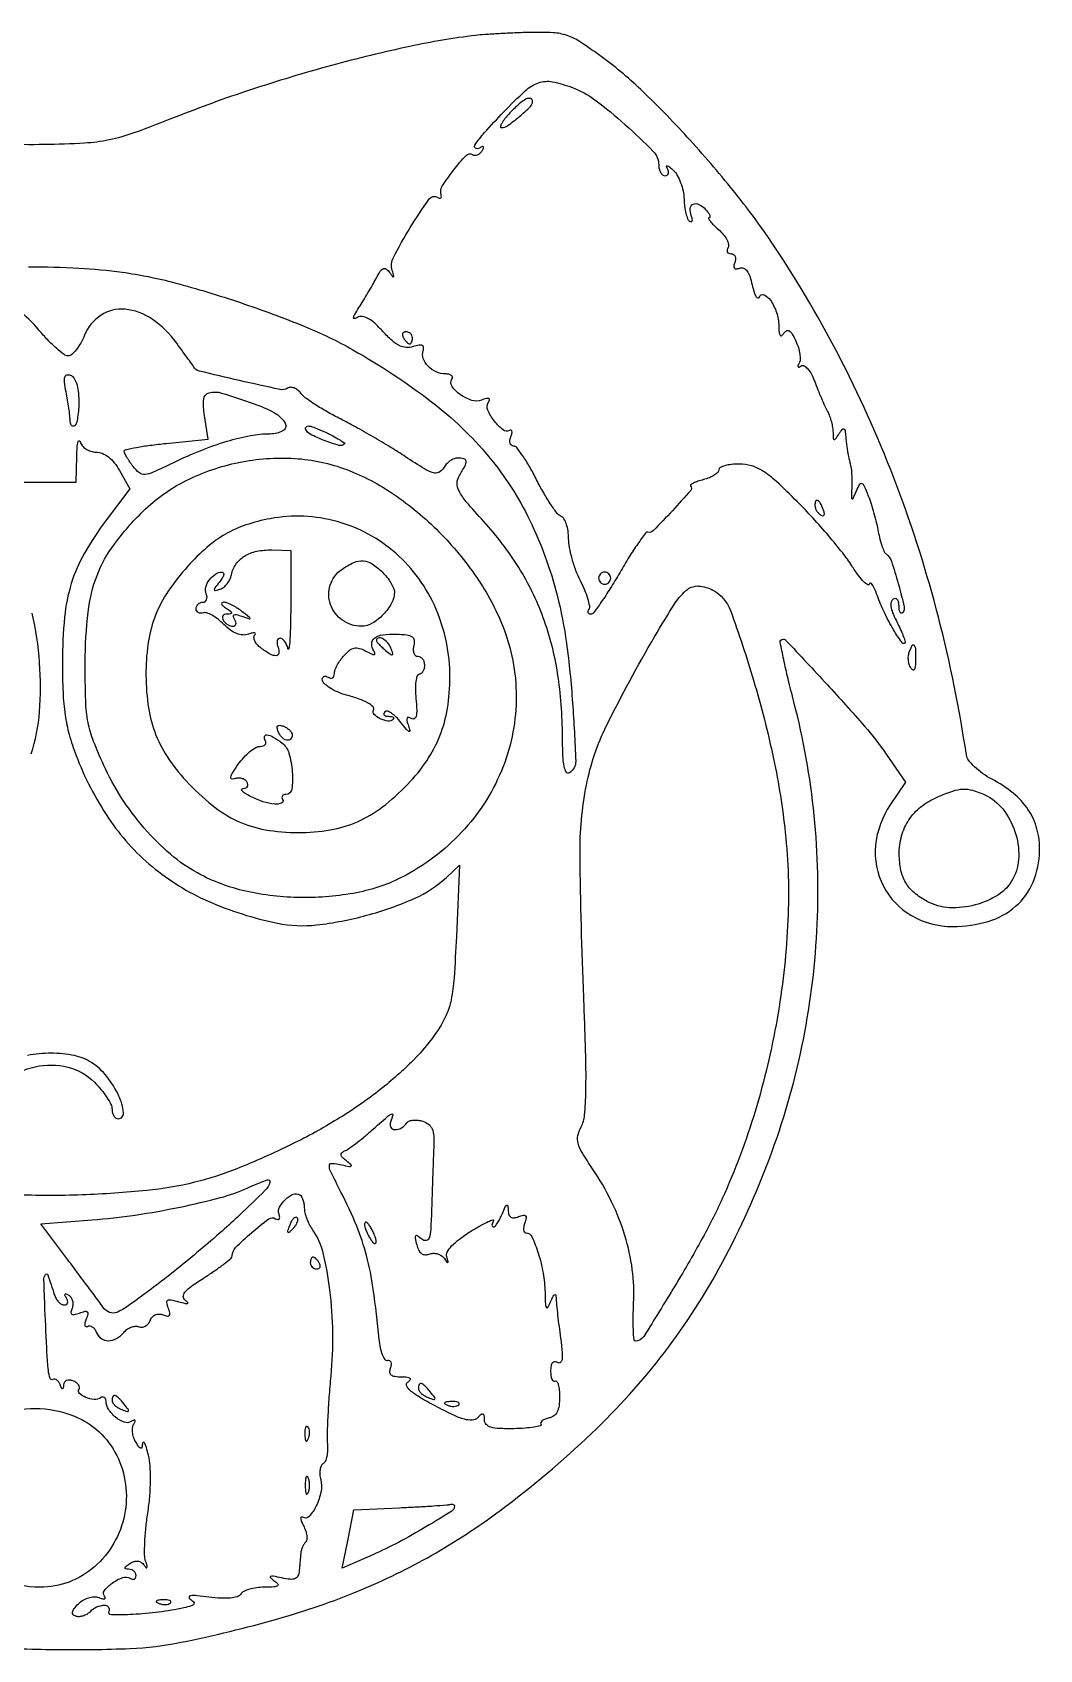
# Model space of a CAD drawing. Extents: x 22 to 640, y 38 to 1156.
# Drawn here: x 195.7 to 363.4, y 42.6 to 311.9 of the extents above; entities that cross this region are included whole.
import ezdxf

# ---------------------------------------------------------------- set-up
doc = ezdxf.new("R2010")
doc.units = 0

msp = doc.modelspace()

# ---------------------------------------------------------------- linework, layer by layer
for points in [[(186.93423, 43.159017, 0.01387), (199.566898, 42.642439, 0.01361), (211.991881, 42.817493, 0.039708), (220.5, 43.849272, 0.018999), (236.599938, 47.755908, 0.028868), (250.199792, 52.471436, 0.031565), (262.22034, 58.346232, 0.030665), (273.527742, 65.738499, 0.029813), (288.805653, 78.605044, 0.039583), (300.945727, 92.112447, 0.040432), (310.613414, 107.122858, 0.033263), (318.470824, 124.490063, 0.038264), (323.839936, 143.030445, 0.038111), (326.330255, 162.1975, 0.038173), (325.880845, 181.490283, 0.03867), (322.499495, 200.404967, -0.004315), (321.544735, 204.214399, -0.006901), (320.802529, 207.485178, -0.002195), (320.216386, 210.304943, -0.251606), (320.321815, 210.655148, -0.423378), (321.183914, 210.641704, -0.00192), (328.024055, 203.304784, -0.007765), (334.248448, 196.363519, -0.028216), (337.875279, 191.681276), (341.084017, 187.017535), (338.542009, 183.276633, 0.126038), (336.100038, 176.504811, 0.143228), (337.393754, 169.748043, 0.145269), (342.099471, 164.818975, 0.130751), (348.936411, 163, 0.072279), (354.852605, 163.859719, 0.107675), (359.418432, 166.372658, 0.115709), (362.31008, 170.399669, 0.092964), (363.40902, 175.633598, 0.071532), (362.966955, 179.261351, 0.081713), (361.519959, 182.440383, 0.07486), (359.00738, 185.194055, 0.049012), (355.415611, 187.566616, -0.032589), (353.896469, 188.500035, -0.036152), (352.566535, 189.594095, -0.03893), (351.588046, 190.682419, -0.127203), (351.212715, 191.566616, 0.025854), (346.563404, 214.492388, 0.027356), (339.637733, 236.377964, 0.027824), (330.495763, 257.026059, 0.028932), (319.222538, 276.253578, 0.021381), (312.887815, 284.925557, 0.016102), (305.227892, 293.912561, 0.016387), (297.404068, 301.967929, 0.032991), (290.639991, 307.679703, 0.012856), (286.994845, 310.225088, 0.062428), (284.738681, 311.340585, 0.070638), (282.406465, 311.797437, 0.019201), (278.639991, 311.850168, 0.004036), (276.069236, 311.766664, 0.003691), (273.422372, 311.639712, 0.003691), (271.060451, 311.491444, 0.012028), (269.5, 311.344125, 0.023517), (258.563972, 309.520765, 0.013403), (245.541181, 306.34712, 0.013021), (232.017095, 302.283606, 0.015441), (219.480392, 297.724365, -0.007963), (212.649779, 295.123978, -0.035526), (208.527512, 293.952834, -0.037844), (204.401087, 293.412787, -0.00985), (197.709849, 293.17994, -0.011252), (190.817208, 293.231077, -0.039059)], [(195.088285, 272.849012, -0.012947), (203.492961, 272.616319, -0.020396), (210.677641, 271.936363, -0.031842), (219.445478, 270.169911, -0.015483), (230.386389, 266.864032, -0.015478), (241.086169, 262.893275, -0.032321), (249.081326, 259.022031, -0.034265), (262.16374, 250.374902, -0.056086), (271.742088, 241.186748, -0.060923), (278.504318, 230.6931, -0.049897), (283.096029, 218.154114, -0.029597), (284.644378, 210.195069, -0.015949), (285.652873, 200.250511, -0.007719), (286.175907, 190.525732, -0.270179), (285.144309, 188.589188, -0.410932), (284.626958, 188.708259, -0.094444), (284.262226, 189.630898, -0.037489), (284.047289, 191.521725, -0.008924), (283.982636, 194.690983, 0.037694), (283.165816, 205.154929, 0.049589), (280.776157, 214.422603, 0.05151), (276.703107, 222.761061, 0.045822), (270.870213, 230.45163, -0.008071), (267.970052, 233.729578, -0.054952), (266.754804, 235.512052, -0.127576), (266.442394, 236.817955, -0.135643), (266.816367, 238.077564, 0.015084), (267.760349, 239.695795, 0.148302), (267.918069, 240.460267, 0.317387), (267.567373, 240.871877, 0.062701), (266.54969, 241, 0.09734), (265.925796, 240.877378, 0.055859), (265.250439, 240.508657, 0.052819), (264.629064, 239.967086, 0.059612), (264.163314, 239.327343, -0.147082), (263.420565, 238.609252, -0.193653), (262.49128, 238.521754, -0.066532), (261.006667, 239.187521, -0.007353), (257.863624, 241.198277, 0.008887), (255.411986, 242.756133, 0.005404), (252.462409, 244.514137, 0.005414), (249.498567, 246.194831, 0.009525), (247.008405, 247.510205, -0.012637), (244.824807, 248.681081, -0.01454), (242.804872, 249.909935, -0.013699), (241.160996, 251.041876, -0.077406), (240.410109, 251.792047, 0.06566), (239.90556, 252.320244, 0.078125), (239.308404, 252.663128, 0.091007), (238.714054, 252.773606, 0.139862), (238.213715, 252.632083, -0.1934), (236.920429, 252.408096, -0.003792), (230.22859, 253.891722, -0.003572), (223.531731, 255.480287, -0.212045), (222.567124, 256.22576, 0.03196), (222.444142, 256.422424, 0.000521), (221.684535, 257.477959, 0.001356), (220.796185, 258.702666, 0.0009), (219.770428, 260.103463, 0.08096), (215.684684, 264.108113, 0.132105), (211.156357, 265.766829, 0.168588), (207.165244, 264.7664, 0.149954), (204.420682, 261.464409, -0.029241), (203.773011, 260.138032, -0.038347), (203.023892, 259.01767, -0.042446), (202.284982, 258.22588, -0.185869), (201.698342, 258, -0.162864), (201.006717, 258.23142, -0.019473), (199.74002, 259.265686, -0.021571), (198.294328, 260.658583, -0.016154), (196.821881, 262.30872, 0.055536), (193.271059, 265.707946, 0.07855)], [(193, 237), (203, 237), (203.116001, 241.25, -0.010557), (203.190155, 242.780863, -0.038999), (203.332266, 243.7375, -0.33877), (203.508849, 243.883863, -0.352052), (203.689326, 243.75, 0.103604), (204.028276, 243.069438, 0.078701), (204.64244, 242.502806, 0.073798), (205.443308, 242.12503, 0.072759), (206.323324, 241.993677, -0.09767), (207.354985, 241.787097, -0.067872), (208.384612, 241.186742, -0.057746), (209.362234, 240.221967, -0.039831), (210.237566, 238.934302), (211.975133, 235.88125), (208.009691, 230.629061, 0.031809), (204.387767, 225.138059, 0.055262), (202.218062, 220.133612, 0.051052), (201.0967, 214.505513, 0.023215), (200.734427, 207, 0.010889), (200.835319, 201.94843, 0.025947), (201.186207, 198.211815, 0.031035), (201.871447, 194.958008, 0.023704), (203.005941, 191.5, 0.056539), (208.40285, 181.066623, 0.071513), (215.662394, 173.005277, 0.070443), (224.99281, 167.230068, 0.052818), (236.520195, 163.562193, 0.079465), (243.055894, 163.274933, 0.037534), (251.369243, 164.871213, 0.037529), (259.314208, 167.679487, 0.083069), (264.672782, 171.194375), (266.845564, 173.203543), (266.311798, 161.351771, -0.005638), (265.923005, 154.45108, -0.03223), (265.44034, 150.815629, -0.055923), (264.619516, 148.236867, -0.043288), (263.188588, 145.657032, -0.047906), (259.168875, 140.77344, -0.030095), (253.635933, 135.859502, -0.027701), (246.965559, 131.190933, -0.024005), (239.5, 127.041736, -0.017618), (230.246193, 122.86437, -0.036991), (222.747567, 120.422157, -0.035591), (214.790024, 119.058204, -0.015157), (204, 118.320192, -0.021094), (192.737448, 118.367517, -0.029392)], [(195.557923, 191.761259, 0.058028), (196.919731, 198.725882, 0.037551), (196.937028, 206.947499, 0.037338), (195.716595, 215.155612, 0.053971)], [(191.227552, 137.321655, -0.113594), (196.194565, 139.674443, -0.115591), (201.619179, 139.598462, -0.13614), (206.076923, 137.076923, -0.024625), (207.195777, 135.842082, -0.027718), (208.141346, 134.549279, -0.028583), (208.812648, 133.373898, -0.115959), (209, 132.576923, 0.061543), (209.074501, 131.973935, 0.079992), (209.29375, 131.463221, 0.097686), (209.618611, 131.121358, 0.155265), (210, 131, 0.445917), (210.918787, 132.022775, 0.083686), (210.148622, 134.76292, 0.057186), (208.11766, 138.036975, 0.080494), (205.586295, 140.3515, 0.095838), (202.721495, 141.525567, 0.048964), (198.839418, 141.915099, 0.048868), (194.936026, 141.541185, 0.091867)]]:
    msp.add_lwpolyline(points, format="xyb")
for points in [[(285.632672, 302.673922, -0.071316), (289.389255, 300.617161, -0.021553), (294.432538, 296.485035, -0.015869), (299.091561, 292.045731, -0.19694), (300, 289.828806, 0.055965), (300.078547, 289.129257, 0.075459), (300.311086, 288.537212, 0.094757), (300.654992, 288.140198, 0.168571), (301.059017, 288, 0.144209), (301.404132, 288.101651, 0.181489), (301.601357, 288.367188, 0.13216), (301.608221, 288.771515, 0.066245), (301.41815, 289.25, -0.096422), (301.311998, 289.572301, -0.55633), (301.424242, 289.663317, -0.090125), (301.798996, 289.451816, -0.014998), (302.421703, 288.901716, -0.076226), (303.081534, 288.060387, -0.038582), (303.651375, 286.836636, -0.037185), (304.055546, 285.453676, -0.045424), (304.215763, 284.116054, 0.02384), (304.311692, 282.857866, 0.030316), (304.525151, 281.713312, 0.031216), (304.812359, 280.808637, 0.163279), (305.14174, 280.4124, 0.155469), (305.407349, 280.345962, 0.314182), (305.56817, 280.473949, 0.12885), (305.579809, 280.821475, 0.035915), (305.420372, 281.346912, -0.109321), (305.238614, 282.560773, -0.278135), (305.730243, 283.26164, -0.227712), (306.693358, 283.231532, -0.086636), (307.789427, 282.39504, -0.025345), (308.236872, 281.858823, -0.060162), (308.496681, 281.409793, -0.141359), (308.532107, 281.124396, -0.36884), (308.386417, 281, 0.550222), (308.292665, 280.852036, 0.058032), (308.556802, 280.42809, 0.031462), (309.124725, 279.801128, 0.014354), (309.938808, 279.053072, -0.038904), (310.750312, 278.23042, -0.053153), (311.333034, 277.368714, -0.065278), (311.622091, 276.596147, -0.197829), (311.5328, 276.053072, 0.087504), (311.372647, 275.650945, 0.166366), (311.415663, 275.30934, 0.178583), (311.654044, 275.081688, 0.102592), (312.047972, 275, -0.142602), (312.446655, 274.883934, -0.152618), (312.70812, 274.574335, -0.120082), (312.783571, 274.104983, -0.071818), (312.657916, 273.550928, 0.051705), (312.497497, 272.95531, 0.220802), (312.594878, 272.609981, 0.24879), (312.907959, 272.487239, 0.063174), (313.455976, 272.62148, -0.190336), (314.089881, 272.61529, -0.136264), (314.657302, 272.177818, -0.077688), (315.147768, 271.254013, -0.028084), (315.555094, 269.820553, 0.019691), (315.872438, 268.628016, 0.058976), (316.213716, 267.858169, 0.222157), (316.507664, 267.657719, 0.364713), (316.751046, 267.803003, -0.429535), (317.529545, 268.156462, -0.149397), (318.600751, 267.287, -0.06942), (319.609544, 265.218543, -0.074211), (319.983509, 263, 0.018251), (320.043081, 261.924674, 0.130904), (320.220893, 261.440814, 0.421841), (320.488037, 261.397725, 0.091975), (320.841868, 261.778378, -0.129926), (321.286609, 262.190152, -0.275202), (321.738934, 262.168159, -0.117537), (322.234288, 261.637611, -0.022399), (322.839259, 260.453442, -0.033869), (323.243992, 259.377572, -0.038048), (323.480983, 258.297727, -0.041357), (323.534621, 257.362931, -0.132829), (323.358196, 256.770556, 0.037815), (323.159526, 256.387058, 0.283696), (323.188879, 256.193464, 0.32255), (323.365971, 256.149483, 0.043269), (323.729436, 256.332782, -0.277903), (324.217301, 256.338367, -0.082326), (324.814981, 255.840076, -0.056473), (325.430974, 254.937219, -0.032779), (325.967359, 253.737291, 0.00641), (326.493777, 252.370561, 0.005444), (327.083732, 250.940877, 0.005493), (327.649487, 249.650623, 0.015366), (328.083415, 248.763569, -0.033917), (328.435702, 247.970174, -0.022465), (328.735251, 247.019166, -0.022635), (328.943693, 246.064458, -0.040275), (329.015313, 245.263569, 0.011904), (329.047326, 244.278605, 0.323904), (329.202472, 244.087836, 0.312845), (329.437889, 244.172402, 0.011451), (330, 245, -0.019285), (330.54423, 245.774873, -0.346505), (330.819563, 245.846003, -0.260403), (331.016511, 245.585315, -0.013475), (331.137002, 244.5, 0.006442), (331.218224, 243.660949, 0.005789), (331.323637, 242.79375, 0.005811), (331.436254, 242.017977, 0.018128), (331.536965, 241.5, -0.000471), (331.64228, 241.044766, -0.000276), (331.767451, 240.5, -0.000276), (331.89199, 239.955226, -0.000472), (331.995341, 239.5, -0.036903), (332.076853, 238.955258, -0.0093), (332.127218, 238.059375, -0.00944), (332.146441, 237.030468, -0.009397), (332.126866, 236, 0.003198), (332.077522, 234.428702, 0.262083), (332.187536, 234.221268, 0.455591), (332.354423, 234.270066, 0.00487), (332.906042, 235.5, -0.019905), (333.467877, 236.658156, -0.383315), (333.81424, 236.783507, -0.197514), (334.168624, 236.436523, -0.007564), (334.884661, 234.698593, -0.016667), (335.34847, 233.397174, -0.009348), (335.829213, 231.788088, -0.00932), (336.254596, 230.14269, -0.014992), (336.548557, 228.724382, 0.018369), (336.81716, 227.471062, 0.022774), (337.162149, 226.32914, 0.021928), (337.530142, 225.415194, 0.133163), (337.852448, 225.02579, -0.160058), (338.722307, 223.854408, -0.012654), (339.867269, 220.100109, -0.010098), (340.855177, 216.239392, -0.259531), (340.56931, 215.235977, -0.27509), (340.355727, 215.181781, -0.209201), (340.167235, 215.340821, -0.083234), (340.03919, 215.767719, -0.03134), (340, 216.39235, 0.058322), (339.92782, 217.009046, 0.125274), (339.707327, 217.430233, 0.191009), (339.381253, 217.592518, 0.160842), (339.003667, 217.502266, 0.206781), (338.686977, 217.048579, 0.08599), (338.664077, 216.28636, 0.057326), (338.934042, 215.255164, 0.026674), (339.503667, 213.992909, -0.010002), (340.076633, 212.828402, -0.012425), (340.560452, 211.722488, -0.010768), (340.920829, 210.782257, -0.086334), (341, 210.327154, -0.713079), (340.58235, 210.183212, -0.030078), (339.277077, 212.076234, -0.022032), (337.726963, 214.917332, -0.025882), (336.522372, 217.737702, 0.012901), (335.985021, 219.092092, 0.039112), (335.526026, 219.970127, 0.185747), (335.245928, 220.180254, 0.482566), (335.070462, 220.054219, -0.539702), (334.796997, 219.893148, -0.085424), (334.182738, 220.339085, -0.035602), (333.249191, 221.444642, -0.014898), (332.147369, 223.054219, 0.024325), (330.624777, 225.190932, 0.009186), (328.299985, 228.029989, 0.009074), (325.65352, 231.031285, 0.01093), (323.055714, 233.75, 0.009831), (319.588632, 237.089232, 0.043051), (317.34481, 238.833938, 0.071773), (315.458977, 239.70238, 0.07219), (313.408345, 240, 0.027227), (312.102366, 239.928831, 0.042864), (311.001201, 239.711847, 0.052794), (310.22664, 239.397324, 0.276646), (310, 239.019052, -0.199213), (309.825209, 238.59776, -0.054463), (309.251945, 238.138508, -0.04614), (308.428377, 237.715606, -0.034081), (307.45343, 237.398956, 0.017757), (306.504962, 237.124767, 0.034448), (305.774413, 236.828059, 0.04878), (305.32723, 236.552569, 0.454563), (305.313662, 236.353005, -0.396107), (305.336496, 235.619162, -0.006202), (302.26619, 232.226685, -0.006945), (299.123605, 228.932716, -0.260546), (298.168937, 228.652747, 0.299844), (297.781537, 228.507753, 0.006144), (296.5215, 226.734331, 0.012297), (295.081607, 224.540726, 0.007695), (293.5, 221.907474, -0.008176), (291.908456, 219.26344, -0.012576), (290.437351, 217.034359, -0.00699), (289.147092, 215.236468, -0.236386), (288.690983, 215.004727, -0.126336), (288.425663, 215.071203, -0.190318), (288.274311, 215.251692, -0.148339), (288.266849, 215.526402, -0.071672), (288.40859, 215.852095, 0.191119), (288.505524, 216.397501, 0.02376), (288.202533, 217.587571, 0.025275), (287.682784, 219.02322, 0.018399), (286.967607, 220.563537, -0.0283), (286.214155, 222.274127, -0.021455), (285.577985, 224.223787, -0.021868), (285.138591, 226.11081, -0.046294), (285, 227.604453, 0.03667), (284.907934, 228.858095, 0.045447), (284.632812, 229.994912, 0.052016), (284.230684, 230.866632, 0.167064), (283.75, 231.27445, -0.138391), (283.115046, 231.75468, -0.014925), (282.037051, 233.269855, -0.017428), (280.847584, 235.193999, -0.013201), (279.674004, 237.381439, 0.01368), (278.51637, 239.534205, 0.020214), (277.37529, 241.349548, 0.016092), (276.354272, 242.738868, 0.230151), (275.817015, 243, -0.178671), (275.474259, 243.12652, -0.148584), (275.263815, 243.455882, -0.102677), (275.22917, 243.957776, -0.057737), (275.381557, 244.551938, 0.032422), (275.557381, 245.11715, 0.109983), (275.564166, 245.50091, 0.302012), (275.416129, 245.648177, 0.189666), (275.166924, 245.603165, -0.316707), (274.090287, 245.66768, -0.061069), (272.644275, 247.142505, -0.058555), (271.550955, 248.980705, -0.248209), (271.633872, 250.216609, 0.077911), (271.821649, 250.66315, 0.378037), (271.704844, 250.887345, 0.161627), (271.305438, 250.906191, 0.023273), (270.519427, 250.645828, -0.16932), (268.893571, 250.595492, -0.077797), (266.969292, 251.548365, -0.08884), (265.611444, 252.92504, -0.297018), (265.582598, 254.133647, 0.179975), (265.648198, 254.461574, 0.187853), (265.481806, 254.745509, 0.114906), (265.074201, 254.937667, 0.052981), (264.487588, 255, -0.109434), (262.95998, 255.338399, -0.093044), (261.614658, 256.302, -0.102951), (260.808025, 257.592876, -0.17039), (260.787956, 258.863867, 0.09422), (260.865579, 259.44026, 0.290743), (260.647298, 259.746075, 0.147716), (260.109284, 259.795546, 0.026435), (259.122327, 259.538825, -0.09442), (257.953238, 259.398985, -0.098999), (256.835762, 259.704156, -0.068395), (255.618324, 260.537985, -0.023392), (254.099668, 262.052021, 0.023189), (252.725823, 263.422799, 0.058153), (251.576824, 264.246094, 0.090542), (250.622672, 264.567562, 0.175976), (249.845653, 264.40681, -0.08113), (249.356349, 264.205402, -0.530385), (249.194742, 264.354974, -0.095887), (249.388251, 264.897781, -0.010293), (250.094391, 266.038676, 0.006472), (250.796681, 267.154212, 0.004045), (251.591464, 268.477609, 0.004059), (252.353564, 269.794482, 0.00737), (252.951878, 270.8851, -0.020586), (253.65429, 272.088898, -0.146842), (254.160273, 272.523659, -0.275555), (254.64303, 272.465679, -0.073747), (255.201819, 271.8851, 0.006133), (255.734523, 271.156497, 0.411758), (255.873293, 271.136089, 0.316138), (255.925056, 271.290625, 0.005177), (255.641405, 272.209117, -0.200486), (255.830724, 274.409136, -0.017645), (258.65025, 279.369668, -0.015165), (261.781296, 284.123034, -0.396973), (263.154441, 284.40455, 0.067772), (263.478065, 284.260713, 0.217431), (263.705898, 284.294051, 0.243107), (263.81333, 284.481536, 0.081138), (263.774777, 284.805231, -0.212334), (263.974992, 286.246991, -0.025939), (265.841715, 288.927522, -0.024035), (267.937481, 291.374525, -0.35601), (268.981399, 291.511496, 0.132024), (269.372901, 291.394221, 0.100584), (269.815744, 291.47114, 0.08797), (270.242724, 291.731726, 0.073576), (270.58541, 292.138197, 0.02762), (270.841292, 292.608429, 0.309012), (270.80982, 292.808164, 0.323892), (270.616187, 292.845132, 0.028948), (270.154508, 292.595492, -0.271744), (269.49468, 292.580379, -0.438674), (269.37583, 293.074095, -0.035429), (271.009473, 295.172996, -0.007464), (274.169023, 298.584018, -0.016521), (277.781249, 302.126755, -0.100323), (280.013173, 303.472754, -0.136091), (282.267982, 303.635778, -0.04007)], [(275.214724, 298.438837, 0.018164), (274.398637, 297.501919, 0.039574), (273.859914, 296.716408, 0.076115), (273.656831, 296.192981, 0.479657), (273.811714, 296, 0.157036), (274.865037, 296.339185, 0.019161), (276.804129, 297.848398, 0.017431), (278.63245, 299.499637, 0.203071), (279, 300.367295, 0.327676), (278.66049, 300.829728, 0.196311), (277.948684, 300.770155, 0.065684), (276.75421, 299.948811, 0.021089)], [(257.5, 261, 0.029505), (257.768994, 260.617226, 0.035638), (258.066025, 260.29375, 0.038439), (258.34829, 260.065539, 0.151918), (258.559017, 260, 0.210953), (258.727648, 260.07446, 0.081139), (258.870461, 260.29375, 0.061769), (258.967655, 260.617151, 0.042167), (259, 261, 0.105053), (258.918938, 261.381556, 0.099167), (258.688914, 261.70625, 0.09642), (258.345238, 261.923877, 0.093332), (257.940983, 262, 0.108972), (257.586039, 261.921712, 0.182303), (257.3746, 261.70625, 0.161196), (257.343488, 261.3821, 0.082592)], [(203.46626, 250.5824, -0.018602), (203.424452, 249.103354, -0.025508), (203.269776, 247.781264, -0.024092), (203.040696, 246.735472, -0.190615), (202.75, 246.34547, -0.183828), (202.466173, 246.290897, -0.186941), (202.220313, 246.439363, -0.112974), (202.053901, 246.799424, -0.052032), (202, 247.315983, 0.027246), (201.958421, 248.078428, 0.007261), (201.808538, 249.286068, 0.00734), (201.597723, 250.656058, 0.007508), (201.348214, 252.008929, -0.015607), (201.074833, 253.638809, -0.096589), (201.123483, 254.482403, -0.268147), (201.4601, 254.826675, -0.14971), (202.064474, 254.811842, -0.171644), (202.626628, 254.373996, -0.062345), (203.067549, 253.448419, -0.048684), (203.360378, 252.155633, -0.029138)], [(232.5, 250.086759, -0.039428), (236.06173, 248.509173, -0.143164), (237.803588, 246.785445, -0.415674), (237.443026, 245.539318, -0.125472), (235.323324, 244.994423, 0.046212), (232.030054, 244.682833, 0.025374), (228.090247, 243.729432, 0.022904), (223.75263, 242.224455, 0.018393), (219.234457, 240.225452, -0.0064), (215.825956, 238.618591, -0.083183), (214.476237, 238.257012, -0.193714), (213.540657, 238.533071, -0.063446), (212.516261, 239.580126, -0.013325), (211.95772, 240.360698, -0.016416), (211.480982, 241.118394, -0.014898), (211.124548, 241.772417, -0.104883), (211.031803, 242.12079, -0.367048), (211.237916, 242.390585, -0.007245), (213.06621, 242.761901, -0.013641), (215.31973, 243.122334, -0.008275), (218.002102, 243.431549), (225.004204, 244.121518), (224.374294, 248.060759, -0.057604), (224.254569, 250.812351, -0.324426), (225.146754, 251.873695, -0.135823), (227.212617, 251.820707, -0.010626)], [(247.687176, 243.353842, -0.271284), (246.762052, 243.112111, -0.022979), (244.331784, 243.91797, -0.024823), (241.981771, 244.955517, -0.198456), (241.222489, 245.832533, -0.320698), (241.338851, 246.210141, -0.203368), (241.804079, 246.328903, -0.059345), (242.807581, 246.051309, -0.014137), (244.394772, 245.348789, -0.009084), (245.747321, 244.673374, -0.015866), (246.838712, 244.058538, -0.010405), (247.669466, 243.531224, -0.47378)], [(248.053458, 239.071686, -0.059968), (255.943649, 234.934707, -0.046137), (263.419471, 228.702627, -0.045709), (269.699617, 221.129267, -0.055553), (274.035375, 213, -0.094653), (276.278159, 201.35303, -0.093211), (274.091956, 189.631505, -0.090957), (267.720079, 179.278062, -0.085018), (257.953431, 171.571171, -0.073568), (250.265194, 168.751147, -0.051479), (241.069565, 167.811595, -0.051043), (231.776752, 168.772568, -0.068157), (223.793215, 171.606933, -0.053233), (219.295733, 174.576839, -0.036878), (214.890012, 178.79544, -0.03552), (210.96445, 183.828922, -0.038283), (207.89936, 189.247133, -0.014927), (205.927706, 193.802975, -0.047791), (205.004271, 196.977495, -0.039658), (204.614062, 200.56663, -0.007966), (204.529859, 207, -0.027496), (205.01406, 215.364796, -0.063499), (206.505584, 221.469581, -0.069275), (209.383571, 226.678342, -0.038261), (214.184878, 232.157089, -0.078093), (221.313526, 237.233889, -0.065489), (230.096224, 240.263628, -0.065227), (239.399738, 240.926428, -0.07614)], [(326, 233.059017, 0.088797), (326.072509, 232.65395, 0.053277), (326.290385, 232.21498, 0.051183), (326.610411, 231.810572, 0.061454), (326.988546, 231.507079, 0.1144), (327.325929, 231.393111, 0.32948), (327.525685, 231.512472, 0.155351), (327.556862, 231.868281, 0.036408), (327.381557, 232.448062, 0.029964), (326.894727, 233.51997, 0.168622), (326.441482, 233.942608, 0.444011), (326.117673, 233.798253, 0.079093)], [(235.3264, 230.902387, 0.034971), (231.26732, 229.853727, 0.050398), (227.888073, 228.330656, 0.048516), (224.790343, 226.113942, 0.029512), (221.577679, 222.954302, 0.035131), (218.361573, 218.848502, 0.054003), (216.25339, 214.861043, 0.054781), (215.067025, 210.557509, 0.037443), (214.637688, 205.5, 0.035228), (214.970703, 200.010559, 0.055259), (216.099949, 195.424327, 0.0572), (218.169964, 191.309594, 0.041106), (221.337344, 187.249852, 0.036758), (225.670139, 183.192335, 0.061792), (229.89834, 180.566779, 0.064395), (234.512101, 179.121098, 0.043787), (240, 178.639573, 0.042602), (245.320937, 179.093763, 0.061325), (249.841715, 180.456625, 0.059552), (253.99175, 182.912014, 0.037491), (258.201173, 186.665266, 0.043708), (261.376424, 190.589283, 0.05435), (263.560667, 194.740517, 0.053482), (264.822744, 199.320192, 0.040397), (265.246724, 204.524048, 0.102232), (262.891613, 215.953494, 0.110765), (256.226885, 225.1406, 0.113981), (246.450649, 230.425458, 0.113359)], [(238.741122, 216.555092, -0.004491), (238.700764, 213.194872, -0.010392), (238.595393, 210.673996, -0.019885), (238.450019, 209.258244, -0.824692), (238.283527, 209.25, 0.045464), (238.052756, 209.919582, 0.056425), (237.716724, 210.485938, 0.067034), (237.332326, 210.872884, 0.165187), (236.958061, 211, 0.201422), (236.665524, 210.87717, 0.142392), (236.494845, 210.559375, 0.093137), (236.483089, 210.074587, 0.051274), (236.638374, 209.5, -0.114016), (236.777362, 208.509099, -0.376857), (236.338412, 208.089968, -0.143627), (235.315752, 208.344345, -0.030101), (233.765544, 209.38068, -0.048344), (233.155636, 209.944415, -0.072306), (232.75633, 210.548934, -0.097445), (232.61907, 211.097671, -0.199349), (232.765544, 211.508206, 0.169658), (232.867423, 211.749086, 0.389426), (232.753879, 211.88987, 0.100145), (232.346676, 211.869393, 0.023836), (231.69447, 211.669405, -0.103817), (230.768833, 211.540566, -0.078305), (229.765089, 211.770175, -0.063533), (228.70104, 212.362665, -0.037626), (227.597879, 213.311212, 0.031189), (226.636113, 214.159934, 0.038804), (225.641003, 214.816336, 0.042826), (224.750286, 215.214045, 0.16551), (224.153409, 215.217803, -0.088608), (223.713124, 215.153512, -0.128957), (223.338814, 215.2645, -0.141591), (223.090255, 215.534146, -0.116376), (223, 215.916667, -0.101268), (223.084597, 216.330074, -0.098442), (223.325178, 216.681771, -0.097404), (223.684483, 216.917383, -0.096853), (224.106989, 217, 0.142903), (224.485403, 217.110408, 0.152623), (224.733452, 217.40483, 0.119925), (224.8048, 217.851201, 0.071672), (224.685134, 218.378145, -0.156176), (224.621266, 219.506197, -0.0943), (225.198291, 220.727638, -0.092701), (226.195374, 221.668775, -0.143898), (227.322445, 222, -0.300495), (227.54713, 221.851563, -0.168435), (227.570766, 221.511605, -0.075078), (227.335417, 220.976274, -0.031512), (226.872445, 220.337379, 0.007507), (226.101491, 219.374328, 0.194631), (226.012558, 219.05985, 0.453283), (226.188023, 218.937011, 0.019667), (227, 219.170245, 0.091107), (227.601099, 219.499215, 0.056257), (228.167084, 220.076017, 0.054), (228.614998, 220.797417, 0.064173), (228.866668, 221.557934, -0.105892), (229.623061, 223.33505, -0.101839), (231.049524, 224.675755, -0.08759), (233.085125, 225.481031, -0.057641), (235.600762, 225.699978), (238.768543, 225.610184)], [(254, 222, -0.028938), (254.765428, 221.140445, -0.030453), (255.4125, 220.212236, -0.031975), (255.86657, 219.348449, -0.105399), (256, 218.722506, -0.123491), (255.531432, 216.854268, -0.068295), (254.141313, 214.939072, -0.068866), (252.305448, 213.487445, -0.133671), (250.514725, 213, -0.153844), (247.345784, 213.998684, -0.157471), (245.357593, 216.625834, -0.162614), (245.315488, 219.85273, -0.164055), (247.222506, 222.443296, -0.044201), (249.232645, 223.601355, -0.125563), (250.810148, 223.895759, -0.130881), (252.295595, 223.394254, -0.049921)], [(290, 221, 0.099038), (290.076342, 220.618362, 0.097945), (290.29375, 220.29375, 0.097945), (290.618362, 220.076342, 0.099038), (291, 220, 0.099038), (291.381638, 220.076342, 0.097945), (291.70625, 220.29375, 0.097945), (291.923658, 220.618362, 0.099038), (292, 221, 0.099038), (291.923658, 221.381638, 0.097945), (291.70625, 221.70625, 0.097945), (291.381638, 221.923658, 0.099038), (291, 222, 0.099038), (290.618362, 221.923658, 0.097945), (290.29375, 221.70625, 0.097945), (290.076342, 221.381638, 0.099038)], [(308.992363, 219.004087, -0.184706), (311.943507, 215.599015, -0.014535), (315.778916, 204.015244, -0.020333), (319.124774, 190.912442, -0.026269), (321.063318, 178.652676, -0.03705), (321.504264, 164.071751, -0.03063), (319.873594, 148.609569, -0.030089), (316.312968, 133.157238, -0.03221), (310.983018, 118.602342, -0.021163), (307.546728, 111.627166, -0.010808), (302.680552, 103.161254, -0.003795), (297.533016, 94.782099, -0.257728), (296.123925, 93.997902, -0.390767), (295.886589, 94.215344, -0.009247), (295.779265, 95.849593, -0.015456), (295.746328, 97.885656, -0.009254), (295.826764, 100.304477, 0.045796), (295.60396, 105.902765, 0.041298), (294.372934, 111.571137, 0.039536), (292.157157, 117.193115, 0.034817), (289.001665, 122.652641, -0.012131), (287.267041, 125.362383, -0.069111), (286.591358, 126.929186, -0.119645), (286.551831, 128.204161, -0.071178), (287.07448, 129.639168, 0.101562), (287.658251, 131.60282, 0.016519), (287.872036, 135.594829, 0.012159), (287.848869, 141.610938, 0.003213), (287.51626, 151.221564, -0.007518), (286.900074, 174.929721, -0.05129), (287.968032, 186.563544, -0.066651), (291.32583, 196.458977, -0.017423), (299.312024, 211.25, -0.010031), (302.758783, 216.871977, -0.081527), (304.771492, 219.108646, -0.19016), (306.647765, 219.688073, -0.104147)], [(228, 216, -0.016439), (228.688013, 215.522598, -0.187072), (228.860925, 215.247683, -0.415341), (228.740679, 215.070307, -0.044036), (228.190983, 215.015313, 0.082797), (227.737344, 214.934209, 0.159098), (227.448037, 214.710748, 0.180162), (227.367222, 214.38202, 0.109974), (227.5, 214, 0.064269), (227.810561, 213.617474, 0.051777), (228.230237, 213.29375, 0.053414), (228.689814, 213.073533, 0.085235), (229.118034, 213, 0.146337), (229.438253, 213.09577, 0.191579), (229.611885, 213.34367, 0.134103), (229.598953, 213.721844, 0.063279), (229.394972, 214.169939, -0.073989), (229.18713, 214.653604, -0.374471), (229.306892, 214.896268, -0.162746), (229.727726, 214.927068, -0.022059), (230.585955, 214.667485, 0.002735), (231.878843, 214.221233, 0.523888), (231.974003, 214.291827, 0.22188), (231.887291, 214.462825, 0.001529), (230.55887, 215.497546, 0.024273), (229.737974, 216.071474, 0.025357), (228.876904, 216.554156, 0.026095), (228.094609, 216.892339, 0.092844), (227.55887, 216.984687, 0.169293), (227.299144, 216.889919, 0.338815), (227.251668, 216.689119, 0.114285), (227.489567, 216.375373, 0.030188)], [(259.23558, 209.792859, 0.057653), (259.138471, 209.106733, 0.093305), (259.23247, 208.526652, 0.129051), (259.496459, 208.143586, 0.179571), (259.883369, 208, -0.133328), (260.30919, 207.884397, -0.100509), (260.67199, 207.559375, -0.087528), (260.916096, 207.073186, -0.072803), (261, 206.5, -0.058417), (260.932745, 205.926314, -0.077519), (260.73416, 205.440625, -0.096194), (260.440216, 205.115229, -0.162493), (260.095013, 205, 0.333006), (259.767499, 204.754666, 0.039648), (259.570451, 203.81037, 0.034742), (259.49582, 202.502695, 0.020897), (259.580104, 200.950197, -0.013832), (259.708575, 199.073855, -0.066626), (259.610096, 198.01056, -0.217979), (259.293645, 197.598285, -0.266149), (258.815152, 197.614242, 0.077514), (258.343532, 197.813004, 0.376486), (258.106048, 197.690569, 0.158646), (258.080603, 197.266799, 0.022029), (258.34322, 196.414045, -0.028661), (258.577694, 195.615173, -0.621385), (258.431694, 195.495412, -0.114271), (258.037163, 195.796931, -0.006664), (257.081551, 196.98506, 0.03112), (256.28304, 197.884095, 0.051001), (255.492137, 198.524209, 0.069473), (254.82289, 198.839095, 0.278495), (254.401726, 198.73506, 0.117474), (254.229923, 198.455796, 0.255558), (254.274257, 198.215924, 0.167768), (254.539304, 198.051523, 0.055745), (255, 198, -0.037657), (255.476987, 197.964025, -0.106237), (255.787877, 197.846211, -0.243551), (255.886632, 197.673363, -0.209664), (255.809795, 197.476461, -0.238233), (254.966283, 197.199128, -0.073083), (253.645197, 197.60201, -0.083773), (252.605717, 198.327077, -0.350407), (252.520264, 199.032788, 0.34848), (252.455976, 199.579441, 0.069399), (251.613159, 200.212893, 0.042653), (250.11748, 200.882057, 0.017688), (248, 201.53721, -0.037106), (246.536036, 202.053199, -0.042119), (245.228517, 202.762806, -0.045689), (244.274452, 203.522923, -0.204467), (244, 204.166006, -0.126107), (244.080068, 204.478418, -0.188867), (244.29375, 204.656828, -0.147995), (244.617398, 204.666051, -0.072176), (245, 204.5, 0.100623), (245.381233, 204.35954, 0.177274), (245.70625, 204.424907, 0.167976), (245.924008, 204.689514, 0.089168), (246, 205.112242, -0.091939), (246.110484, 205.708018, -0.031561), (246.477598, 206.508865, -0.030117), (247.003642, 207.36085, -0.030562), (247.625867, 208.139081, -0.042777), (248.534789, 208.985371, -0.116915), (249.327152, 209.35016, -0.123115), (250.173236, 209.310944, -0.050062), (251.246544, 208.868054, 0.011963), (252.193494, 208.390043, 0.117539), (252.627787, 208.297685, 0.485361), (252.750767, 208.461968, 0.073239), (252.56166, 208.900232, -0.142047), (252.227477, 210.101329, -0.235801), (252.697022, 211.016655, -0.127792), (254.067859, 211.563343, -0.037994), (256.33864, 211.675408, -0.020205), (258.087034, 211.558008, -0.117742), (258.95038, 211.250805, -0.222455), (259.297282, 210.693474, -0.093962)], [(253, 210.622445, 0.172995), (253.07509, 210.411909, 0.015689), (253.44735, 209.984529, 0.018888), (253.939562, 209.492636, 0.013646), (254.522892, 208.981001, 0.008807), (255.382614, 208.292701, 0.27071), (255.644403, 208.258808, 0.389672), (255.735322, 208.458284, 0.012731), (255.415903, 209.358556, 0.091143), (254.856754, 210.274265, 0.089947), (254.00624, 210.936277, 0.178047), (253.321922, 211.025462, 0.350363)], [(342.75, 207.393237, -0.018654), (342.709959, 206.320378, -0.113913), (342.546379, 205.794284, -0.420138), (342.29166, 205.730057, -0.117722), (341.96752, 206.052553, -0.066101), (341.705937, 206.635859, -0.046809), (341.566019, 207.340548, -0.047086), (341.560068, 208.053078, -0.07028), (341.699509, 208.659316, -0.023219), (342.211506, 209.828235, -0.542971), (342.511029, 209.863339, -0.166274), (342.717702, 209.319333, -0.008384)], [(237.25, 193.607954, -0.161989), (238.426581, 191.889269, -0.049795), (238.995488, 188.755904, -0.053264), (238.919133, 185.856213, -0.375845), (237.940983, 185, 0.085473), (237.575391, 184.937044, 0.164306), (237.344342, 184.755208, 0.180151), (237.283209, 184.484188, 0.105122), (237.396994, 184.166667, -0.456069), (237.207202, 183.557877, -0.126872), (236.080879, 183.37563, -0.056734), (234.114352, 183.785179, -0.040604), (232.043057, 184.660506, -0.019351), (231.146821, 185.173295, -0.066513), (230.631547, 185.599631, -0.302116), (230.590737, 185.852592, -0.292771), (230.809017, 185.993839, 0.089851), (231.258502, 186.077457, 0.167626), (231.539586, 186.311966, 0.176023), (231.608361, 186.660457, 0.100321), (231.457866, 187.068174, 0.114454), (231.095174, 187.433712, 0.081871), (230.562221, 187.657794, 0.07572), (229.944095, 187.709517, 0.074824), (229.335904, 187.575404, -0.19507), (228.893402, 187.583766, -0.37502), (228.750182, 187.880995, -0.074952), (229.095773, 188.658669, -0.012744), (230.005148, 190.00723, -0.030392), (230.930548, 191.152667, -0.034996), (231.948154, 192.120874, -0.03755), (232.910778, 192.801581, -0.135937), (233.627111, 193, 0.069828), (234.152165, 193.073686, 0.144571), (234.498528, 193.29375, 0.189932), (234.614775, 193.62005, 0.130844), (234.5, 194, -0.190361), (234.38327, 194.651263, -0.39754), (234.76882, 194.923703, -0.096939), (235.835288, 194.552584, -0.030296)], [(239, 194.893011, -0.205169), (238.709745, 194.21543, -0.253867), (238.056571, 194.038783, -0.148358), (237.240725, 194.514255, -0.095829), (236.657916, 195.449072, -0.051615), (236.492937, 196.061182, -0.240886), (236.601855, 196.398145, -0.240886), (236.938818, 196.507063, -0.051615), (237.550928, 196.342084, -0.049969), (238.105207, 196.06313, -0.054875), (238.574335, 195.687043, -0.062056), (238.894643, 195.27556, -0.135188)], [(354.287676, 184.914788, -0.119438), (357.273011, 182.572511, -0.0863), (359.292658, 178.836559, -0.086149), (359.934842, 174.631565, -0.118316), (358.970356, 170.944609, -0.127005), (356.541749, 168.3064, -0.078998), (352.673285, 166.595449, -0.077292), (348.371693, 166.144414, -0.11034), (344.684259, 167.163343, -0.053506), (342.555517, 168.608156, -0.083535), (341.130104, 170.297362, -0.081929), (340.318648, 172.384965, -0.049596), (340.031803, 175.027494, -0.069354), (340.42931, 178.080581, -0.07999), (341.645625, 180.749615, -0.078781), (343.656729, 182.932454, -0.064737), (346.378302, 184.563079, -0.019896), (348.93546, 185.556999, -0.071744), (350.648966, 185.882421, -0.084161), (352.237463, 185.685256, -0.034041)], [(255.345934, 130.459106, 0.218898), (255.400604, 129.613863, 0.265617), (256.065017, 129.201037, 0.144904), (257.168666, 129.484123, 0.100759), (258.125154, 130.357012, -0.152774), (258.50766, 130.640243, -0.061859), (259.149203, 130.777388, -0.053435), (259.928436, 130.762014, -0.04524), (260.733402, 130.584615, -0.089315), (261.69416, 130.077712, -0.128563), (262.274299, 129.316833, -0.085904), (262.544708, 128.13164, -0.024162), (262.553492, 126.227603, 0.001508), (262.477507, 124.360974, 0.000553), (262.381018, 121.723078, 0.000549), (262.28194, 118.84052, 0.000658), (262.195245, 116.127555, -0.00644), (262.042292, 112.614349, -0.061429), (261.775268, 111.139345, -0.293425), (261.286428, 110.729126, -0.207939), (260.578674, 110.934706, 0.020959), (259.818518, 111.513555, 0.373733), (259.535566, 111.48333, 0.243381), (259.441232, 111.144563, 0.012471), (259.710096, 110.000593, 0.053672), (260.045987, 109.11633, 0.118304), (260.511799, 108.569736, 0.147488), (261.101411, 108.363392, 0.102908), (261.801472, 108.477312, -0.086505), (262.45889, 108.606357, -0.074059), (263.159636, 108.517165, -0.075046), (263.795445, 108.229974, -0.093459), (264.264383, 107.78387, 0.006867), (264.748518, 107.130497, 0.35299), (264.892076, 107.095261, 0.366139), (264.952554, 107.226834, 0.007038), (264.725885, 108, -0.201292), (264.80589, 108.813596, -0.063961), (265.531613, 109.823629, -0.045279), (266.822973, 110.97815, -0.020876), (268.688828, 112.247183, -0.009373), (270.347763, 113.234346, -0.021854), (271.633459, 113.894458, -0.045855), (272.380534, 114.157874, -0.673804), (272.498259, 113.997183, 0.041764), (272.303839, 113.61453, 0.090621), (272.236679, 113.292922, 0.168135), (272.302669, 113.085516, 0.236678), (272.473207, 113, 0.219371), (272.755584, 113.130154, 0.030094), (273.156436, 113.660938, 0.029981), (273.579331, 114.388173, 0.021149), (273.968838, 115.25, -0.009081), (274.43299, 116.346757, -0.163984), (274.687479, 116.62347, -0.52236), (274.867029, 116.534375, -0.027649), (274.936614, 115.781385, 0.067992), (275.064664, 115.047053, 0.178772), (275.388257, 114.632015, 0.17085), (275.915686, 114.516099, 0.061154), (276.673609, 114.704994, -0.034212), (277.478806, 114.952316, -0.259343), (277.847217, 114.847217, -0.259343), (277.952316, 114.478806, -0.034212), (277.704994, 113.673609, 0.044168), (277.521849, 113.032187, 0.081576), (277.507217, 112.491623, 0.130895), (277.655601, 112.136754, 0.232679), (277.93356, 112, -0.295924), (278.896695, 111.37526, -0.028279), (279.940742, 108.629858, -0.032892), (280.75637, 105.312664, -0.038974), (281.070285, 102.100777, 0.005905), (281.131283, 100.154323, 0.121349), (281.294883, 99.595202, 0.576519), (281.546591, 99.595536, 0.029424), (282, 100.5, -0.009647), (282.447974, 101.489421, -0.184439), (282.688714, 101.718955, -0.490101), (282.860525, 101.621812, -0.025303), (282.929715, 100.889571, 0.014541), (282.995982, 99.979622, 0.00283), (283.172448, 98.343431, 0.003005), (283.400534, 96.437493, 0.002776), (283.657342, 94.483312, -0.010357), (283.922805, 92.195209, -0.054231), (283.905635, 90.929743, -0.197051), (283.625522, 90.430192, -0.315981), (283.157342, 90.402757, 0.132175), (282.674212, 90.547323, 0.231215), (282.302179, 90.378264, 0.133185), (282.069342, 89.863825, 0.040072), (282, 89, 0.034023), (282.053149, 88.219836, 0.072517), (282.220312, 87.640299, 0.140083), (282.466422, 87.350442, 0.293535), (282.75, 87.345492, -0.405124), (283.036228, 87.282609, -0.078051), (283.279688, 86.750242, -0.045679), (283.446869, 85.841005, -0.02264), (283.5, 84.668204, -0.033946), (283.400994, 83.211586, -0.083442), (283.082717, 82.190745, -0.116532), (282.530982, 81.536689, -0.112416), (281.737757, 81.188013, 0.039917), (281.092083, 81.009287, 0.073878), (280.614885, 80.750247, 0.120185), (280.375172, 80.457881, 0.254947), (280.389852, 80.174318, -0.498035), (280.28487, 79.906175, -0.026278), (279.242487, 79.672054, -0.02449), (277.753627, 79.493403, -0.013095), (275.902095, 79.411398, -0.013759), (273.441657, 79.434636, -0.06274), (272.032121, 79.665399, -0.135875), (271.284212, 80.131895, -0.187919), (271, 80.861398, 0.034249), (270.950505, 81.583126, 0.289542), (270.75, 81.820878, 0.250438), (270.421409, 81.759635, 0.027594), (269.831284, 81.231284, -0.185624), (268.949509, 80.839275, -0.080936), (267.655598, 80.982525, -0.043562), (265.75, 81.697296, -0.010944), (262.786404, 83.194529, -0.011501), (260.156286, 84.675026, -0.044095), (258.632814, 85.771476, -0.108923), (258.033467, 86.573371, -0.373647), (258.20512, 87.147933, 0.069786), (258.636619, 87.51483, 0.431756), (258.613682, 87.773725, 0.148802), (258.183355, 87.941542, 0.017477), (257.143011, 87.984687, -0.036542), (256.075934, 88.069752, -0.137627), (255.470833, 88.344439, -0.212503), (255.243511, 88.812226, -0.100329), (255.357023, 89.488004, 0.056318), (255.500613, 90.041359, 0.126842), (255.452965, 90.468993, 0.199977), (255.230453, 90.704022, 0.161812), (254.881804, 90.738004, -0.306544), (254.453415, 90.90476, -0.056674), (254.032458, 91.691215, -0.043737), (253.679272, 92.871266, -0.026307), (253.459571, 94.317195, 0.009835), (252.476888, 102.616437, 0.02916), (251.361612, 108.238568, 0.034821), (249.722085, 113.124606, 0.019598), (247.098255, 118.807405, -0.004001), (245.369326, 122.264448, -0.122953), (245.169085, 123.199054, -0.429212), (245.587909, 123.571096, -0.032813), (247.25, 123.319634, 0.006711), (248.508305, 123.061504, 0.233575), (248.7908, 123.13969, 0.453775), (248.78871, 123.346239, 0.012309), (248, 123.989384, -0.032261), (247.355091, 124.559556, -0.149508), (247.125617, 124.994465, -0.253441), (247.237301, 125.345857, -0.094725), (247.685196, 125.637863, 0.055746), (248.335462, 125.993304, 0.009138), (249.495964, 126.839243, 0.009958), (250.829194, 127.891338, 0.008639), (252.185196, 129.045759, -0.002001), (254.830819, 131.359356, -0.073647), (255.5064, 131.790018, -0.627841), (255.714538, 131.614424, -0.028791)], [(230.243478, 114.984057, -0.009679), (227.305443, 112.298004, -0.005309), (223.609947, 109.117449, -0.00529), (219.78871, 105.967175, -0.008417), (216.446998, 103.362737, -0.004304), (211.689651, 99.845813, -0.056967), (209.791504, 98.773642, -0.198192), (208.59985, 98.762859, -0.142702), (207.54175, 99.593854, 0.003994), (206.748147, 100.683352, 0.000715), (205.248019, 102.70257, 0.000772), (203.483399, 105.063109, 0.000697), (201.650519, 107.5), (197.124576, 113.5), (205.676772, 114.175089, 0.016637), (212.844503, 114.981569, 0.014248), (220.326017, 116.295179, 0.014379), (227.02716, 117.871696, 0.041882), (231.5, 119.47169, -0.016692), (234.796026, 120.841448, -0.61458), (235.266374, 120.410545, -0.130552), (234.492929, 119.098442, -0.004635)], [(241, 116.163489, 0.062782), (241.101461, 115.358632, 0.028487), (241.42367, 114.344941, 0.027656), (241.890171, 113.300356, 0.033938), (242.442281, 112.385868, -0.095224), (244.093795, 108.698943, -0.02735), (245.197411, 102.513974, -0.026748), (245.689323, 95.334315, -0.027265), (245.406299, 88.189318, 0.005267), (245.111294, 84.66761, 0.005901), (244.903065, 81.271412, 0.005456), (244.791535, 78.377496, 0.031159), (244.844857, 76.841019, -0.035114), (244.873296, 75.779766, -0.042134), (244.746184, 74.78921, -0.047119), (244.49668, 73.999483, -0.155495), (244.145661, 73.590023, 0.151751), (243.817857, 73.213259, 0.064783), (243.627749, 72.565404, 0.055753), (243.592073, 71.76702, 0.047296), (243.727694, 70.933297, -0.114631), (243.782742, 68.932996, -0.060615), (242.993403, 66.565637, -0.071871), (241.82751, 64.810744, -0.363462), (240.749518, 64.654807, 0.246023), (240.504051, 64.672291, 0.320775), (240.39197, 64.48473, 0.079897), (240.515866, 63.982008, 0.02258), (240.865048, 63.25216, -0.039518), (241.220737, 62.43914, -0.049919), (241.41068, 61.641061, -0.058584), (241.421982, 60.970894, -0.173002), (241.22757, 60.560904, 0.060757), (240.950456, 60.206803, 0.033767), (240.699297, 59.718617, 0.033151), (240.508803, 59.182441, 0.045463), (240.415068, 58.679421, 0.000792), (240.36209, 58.103829, 0.00033), (240.292328, 57.326796, 0.000326), (240.218713, 56.494589, 0.000422), (240.152314, 55.730948, -0.085606), (239.932712, 54.894286, -0.192418), (239.46652, 54.448409, -0.122874), (238.651954, 54.334936, -0.027178), (237.25, 54.561832, 0.0072), (235.841648, 54.847895, 0.136482), (235.397778, 54.809942, 0.563864), (235.359547, 54.608288, 0.02842), (236, 54.096196, -0.05701), (236.594806, 53.562225, -0.46086), (236.550389, 53.243233, -0.131471), (235.964369, 53.057253, -0.010266), (234.309017, 53.015313, 0.032218), (233.03686, 52.927123, 0.037617), (231.852442, 52.676129, 0.040961), (230.907306, 52.314, 0.143332), (230.427164, 51.882149, -0.182417), (229.852879, 51.439787, -0.050123), (228.713828, 51.214426, -0.03816), (227.131914, 51.184553, -0.018541), (225.118147, 51.375383, 0.009765), (223.168699, 51.594698, 0.047799), (222.060808, 51.591349, 0.328091), (221.817034, 51.372048, 0.311161), (221.947845, 51.061942, -0.050596), (222.571731, 50.568284, -0.36469), (222.607513, 50.214837, -0.174107), (222.192433, 49.913762, -0.016232), (220.947845, 49.595555, -0.022169), (216.784244, 48.865755, -0.020447), (212.458352, 48.482788, -0.015476), (208.82222, 48.422929, -0.582524), (208.503149, 49.005094, 0.329881), (208.447822, 49.664503, 0.22529), (207.728411, 49.974302, 0.09684), (206.418719, 49.668157, 0.090922), (205.2875, 48.8875, -0.066194), (204.771164, 48.492363, -0.056941), (204.143002, 48.221395, -0.059549), (203.503133, 48.108568, -0.094612), (202.953571, 48.182143, -0.130062), (202.509491, 48.473359, -0.239902), (202.400856, 48.880421, -0.11801), (202.671681, 49.448245, -0.026362), (203.39501, 50.252153, -0.060647), (204.173519, 50.861681, -0.060902), (205.074456, 51.265587, -0.065299), (205.981797, 51.420766, -0.096074), (206.778939, 51.298181, 0.025176), (207.398789, 51.11064, 0.11248), (207.775994, 51.103305, 0.40129), (207.877084, 51.250125, 0.14515), (207.756361, 51.500976, -0.363523), (207.718869, 52.45012, -0.074659), (209.025748, 53.701963, -0.065328), (210.774025, 54.621891, -0.230845), (212.001754, 54.498916, 0.082779), (212.383175, 54.342847, 0.161405), (212.706765, 54.374281, 0.182166), (212.921878, 54.585924, 0.108712), (213, 54.940983, 0.11683), (212.904023, 55.346132, 0.09923), (212.632812, 55.693412, 0.091721), (212.227393, 55.929341, 0.083154), (211.75, 56.015313, -0.059103), (211.280389, 56.07686, -0.409371), (211.171371, 56.256565, -0.175296), (211.352394, 56.533535, -0.020238), (211.973607, 56.962526, -0.061347), (212.667288, 57.290251, -0.108298), (213.294504, 57.355124, -0.120448), (213.845803, 57.152362, -0.087677), (214.317939, 56.697214, 0.026641), (214.671222, 56.262193, 0.548754), (214.808978, 56.285602, 0.169141), (214.826383, 56.558948, 0.010637), (214.590008, 57.343056, -0.07603), (214.41347, 58.421223, -0.013811), (214.448202, 60.453317, -0.014587), (214.625653, 62.850717, -0.01277), (214.947932, 65.343056, 0.018191), (215.264675, 68.020425, 0.017585), (215.390639, 70.744201, 0.018393), (215.327446, 73.199266, 0.043954), (215.054618, 75, 0.012014), (214.717665, 76.255294, 0.042631), (214.415378, 77.03125, 0.305257), (214.218725, 77.144254, 0.368298), (214.071953, 77, -0.03077), (213.963419, 76.28092, -0.416589), (213.761091, 76.151228, -0.196394), (213.473212, 76.351271, -0.012082), (212.915469, 77.25792, -0.053353), (212.576523, 78.015427, -0.051562), (212.400632, 78.836261, -0.055878), (212.403351, 79.595333, -0.110029), (212.600386, 80.162428, 0.029697), (212.845222, 80.616843, 0.32276), (212.808197, 80.809791, 0.308483), (212.609386, 80.841541, 0.02838), (212.146838, 80.590751, -0.233038), (211.032866, 80.48385, -0.081195), (209.598556, 81.313229, -0.075536), (208.405262, 82.636734, -0.146771), (208, 83.987588, 0.088014), (207.930992, 84.376583, 0.166867), (207.732759, 84.620801, 0.178184), (207.437014, 84.682479, 0.10198), (207.090242, 84.555773, -0.158837), (206.00909, 84.292879, -0.076636), (204.605911, 84.620661, -0.097723), (203.588259, 85.283452, -0.351561), (203.5, 86, 0.182275), (203.567641, 86.346141, 0.117488), (203.406074, 86.726678, 0.086526), (203.030018, 87.086082, 0.055991), (202.494256, 87.36383, 0.074339), (201.917231, 87.491655, 0.115207), (201.415747, 87.410826, 0.14151), (201.069835, 87.136573, 0.139542), (200.921053, 86.718615, -0.016013), (200.864224, 86.132869, -0.395424), (200.749152, 86.0381, -0.276057), (200.600553, 86.140388, -0.011503), (200.335642, 86.756231, 0.055705), (200.092784, 87.206624, 0.085115), (199.78273, 87.522789, 0.114924), (199.457492, 87.658954, 0.182285), (199.16459, 87.601722, -0.484869), (198.688321, 87.775231, -0.051213), (198.394855, 89.111683, -0.016387), (198.160329, 91.999075, -0.001462), (197.830096, 99.275879, -0.002882), (197.650643, 104.168507, -0.149093), (197.896518, 105.074128, -0.628926), (198.297825, 105.028525, -0.007296), (199.385086, 101.75, 0.053042), (199.677274, 101.080685, 0.059104), (200.095344, 100.514062, 0.067449), (200.569657, 100.128643, 0.137781), (201.027632, 100, 0.1275), (201.384843, 100.092594, 0.189211), (201.58813, 100.339137, 0.146977), (201.596975, 100.712753, 0.071466), (201.404508, 101.154508, -0.029304), (201.161683, 101.604347, -0.293058), (201.188892, 101.806555, -0.333325), (201.374434, 101.848708, -0.033384), (201.801818, 101.622483, -0.111609), (202.183122, 101.248375, -0.081909), (202.419592, 100.70307, -0.076456), (202.478377, 100.073507, -0.076875), (202.344985, 99.456634, 0.050761), (202.16172, 98.781258, 0.297365), (202.302775, 98.460707, 0.210112), (202.715115, 98.392477, 0.029056), (203.562268, 98.662268, -0.028499), (204.457248, 98.948388, -0.255306), (204.843305, 98.850843, -0.272384), (204.954178, 98.481337, -0.031523), (204.685063, 97.621671, 0.031794), (204.488512, 96.992611, 0.106655), (204.477021, 96.563448, 0.298541), (204.636648, 96.397497, 0.197032), (204.90667, 96.442319, -0.162858), (205.288318, 96.531958, -0.121753), (205.699262, 96.38913, -0.094061), (206.078857, 96.025164, -0.063193), (206.36383, 95.494256, 0.142976), (207.153756, 94.456097, 0.157439), (208.348206, 94.054931, 0.13258), (209.71539, 94.406824, 0.090882), (210.950668, 95.440559, -0.06536), (211.50466, 95.954113, -0.063986), (212.176273, 96.311658, -0.069432), (212.858749, 96.466255, -0.113111), (213.444071, 96.383088, 0.117957), (213.984546, 96.31156, 0.100603), (214.534335, 96.48391, 0.092603), (215.009128, 96.874968, 0.082869), (215.333104, 97.425671, -0.092022), (215.680688, 97.992678, -0.105671), (216.194263, 98.364601, -0.105344), (216.816338, 98.494787, -0.090948), (217.473486, 98.371801, 0.043372), (218.194595, 98.164663, 0.282019), (218.533312, 98.290896, 0.23022), (218.61748, 98.682426, 0.031411), (218.360069, 99.504059, -0.043244), (218.104307, 100.393585, -0.315593), (218.27465, 100.777232, -0.188643), (218.803469, 100.867262, -0.018011), (220.098728, 100.549893, 0.009668), (221.149104, 100.273872, 0.115564), (221.565875, 100.270733, 0.593013), (221.610581, 100.427566, 0.042716), (221.170716, 100.79251, -0.249169), (220.855358, 101.405411, -0.174766), (221.133721, 102.146695, -0.062946), (222.225811, 103.143494, -0.012657), (224.418928, 104.608017, 0.009797), (226.173155, 105.765009, 0.014715), (227.65231, 106.848196, 0.009514), (228.821484, 107.79469, 0.220624), (228.998212, 108.173077, -0.197127), (229.572589, 109.56281, -0.020048), (232.238668, 112.044142, -0.017654), (235.086873, 114.319836, -0.307255), (236.213747, 114.367897, 0.086866), (236.587022, 114.218687, 0.28658), (236.82508, 114.305914, 0.199196), (236.907473, 114.605804, 0.049918), (236.791961, 115.110804, -0.20256), (236.880657, 116.289799, -0.085536), (237.854591, 117.5831, -0.089339), (239.166118, 118.435783, -0.242558), (240.238972, 118.352307, -0.12403), (240.531314, 118.051075, -0.047287), (240.776448, 117.515326, -0.043133), (240.943737, 116.855774, -0.040569)], [(238.564293, 113.293128, 0.008399), (238.21821, 112.336218, 0.286372), (238.270328, 112.111181, 0.400052), (238.463552, 112.106486, 0.011214), (239.124088, 112.733333, 0.043285), (239.558688, 113.246577, 0.063152), (239.837219, 113.768815, 0.082976), (239.927901, 114.220211, 0.20742), (239.806872, 114.526461, 0.278911), (239.538684, 114.59249, 0.120343), (239.210949, 114.395085, 0.070189), (238.866277, 113.940734, 0.036269)], [(251.030626, 113.5, 0.067616), (251.096832, 113.012663, 0.024967), (251.315379, 112.353125, 0.024204), (251.628962, 111.647707, 0.026766), (252, 111, 0.027796), (252.374359, 110.485814, 0.102785), (252.684621, 110.234375, 0.335455), (252.877628, 110.267727, 0.190341), (252.969374, 110.5, 0.067616), (252.903168, 110.987337, 0.024967), (252.684621, 111.646875, 0.024204), (252.371038, 112.352293, 0.026766), (252, 113, 0.027796), (251.625641, 113.514186, 0.102785), (251.315379, 113.765625, 0.335455), (251.122372, 113.732273, 0.190341)], [(242, 107, 0.105053), (242.081062, 106.618444, 0.099167), (242.311086, 106.29375, 0.09642), (242.654762, 106.076123, 0.093332), (243.059017, 106, 0.108972), (243.413961, 106.078288, 0.182303), (243.6254, 106.29375, 0.161196), (243.656512, 106.6179, 0.082592), (243.5, 107, 0.029505), (243.231006, 107.382774, 0.035638), (242.933975, 107.70625, 0.038439), (242.65171, 107.934461, 0.151918), (242.440983, 108, 0.210953), (242.272352, 107.92554, 0.081139), (242.129539, 107.70625, 0.061769), (242.032345, 107.382849, 0.042167)], [(260, 86.106989, 0.148172), (260.117443, 85.719384, 0.058677), (260.482174, 85.291272, 0.05126), (261.013435, 84.891147, 0.0442), (261.641444, 84.584097, 0.012731), (262.541716, 84.264678, 0.389672), (262.741192, 84.355597, 0.27071), (262.707299, 84.617386, 0.008807), (262.018999, 85.477108, 0.017238), (261.053128, 86.562498, 0.127361), (260.469452, 86.925, 0.389178), (260.129499, 86.765008, 0.097466)], [(209, 84.106989, 0.148172), (209.117443, 83.719384, 0.058677), (209.482174, 83.291272, 0.05126), (210.013435, 82.891147, 0.0442), (210.641444, 82.584097, 0.012731), (211.541716, 82.264678, 0.389672), (211.741192, 82.355597, 0.27071), (211.707299, 82.617386, 0.008807), (211.018999, 83.477108, 0.017238), (210.053128, 84.562498, 0.127361), (209.469452, 84.925, 0.389178), (209.129499, 84.765008, 0.097466)], [(264.8125, 83.316886, 0.051402), (265.359369, 83.160852, 0.05415), (265.916927, 83.123424, 0.060344), (266.402231, 83.202593, 0.126455), (266.729167, 83.395833, 0.296942), (266.77538, 83.614691, 0.208169), (266.592839, 83.799335, 0.077125), (266.112848, 83.910055, 0.028489), (265.416667, 83.921053, 0.018894), (264.670344, 83.862007, 0.168741), (264.37858, 83.720685, 0.470617), (264.395823, 83.538436, 0.054073)], [(202.729764, 81.486131, -0.184275), (209.77463, 74.971839, -0.165879), (211.080608, 65.081185, -0.164688), (206.066828, 56.403675, -0.182078), (197.029966, 53, -0.112532), (190.135941, 54.571496, -0.113157), (184.620118, 58.97382, -0.117657), (181.714204, 65.184899, -0.128981), (182.067101, 71.815089, -0.0936), (185.225067, 77.645821, -0.112978), (190.122848, 81.468725, -0.112738), (196.204492, 82.78553, -0.092898)], [(241.078947, 78.416667, 0.018894), (241.137993, 77.670344, 0.168741), (241.279315, 77.37858, 0.470617), (241.461564, 77.395823, 0.054073), (241.683114, 77.8125, 0.051402), (241.839148, 78.359369, 0.05415), (241.876576, 78.916927, 0.060344), (241.797407, 79.402231, 0.126455), (241.604167, 79.729167, 0.296942), (241.385309, 79.77538, 0.208169), (241.200665, 79.592839, 0.077125), (241.089945, 79.112848, 0.028489)], [(241.157895, 70, 0.017491), (241.189089, 69.10856, 0.078554), (241.306058, 68.601562, 0.447206), (241.474999, 68.540618, 0.174857), (241.662281, 68.75, 0.057986), (241.818615, 69.320008, 0.037979), (241.87034, 70, 0.037979), (241.818615, 70.679992, 0.057986), (241.662281, 71.25, 0.174857), (241.474999, 71.459382, 0.447206), (241.306058, 71.398438, 0.078554), (241.189089, 70.89144, 0.017491)], [(266, 66.512545, -0.258736), (265.535898, 65.675719, -0.00516), (261.237364, 63.053599, -0.012566), (256.654029, 60.476067, -0.017695), (252.435651, 58.429123), (247.320814, 56.167099), (248.285044, 61.043729), (249.249274, 65.920359), (256.874637, 66.258935, 0.002045), (259.850712, 66.403273, 0.002954), (262.480362, 66.55717, 0.001535), (264.706531, 66.707519, 0.047948), (265.25, 66.798756, -0.060226), (265.53697, 66.839736, -0.096825), (265.779688, 66.797694, -0.131719), (265.93993, 66.681719, -0.172269)], [(216.8125, 50.316886, 0.051402), (217.359369, 50.160852, 0.05415), (217.916927, 50.123424, 0.060344), (218.402231, 50.202593, 0.126455), (218.729167, 50.395833, 0.296942), (218.77538, 50.614691, 0.208169), (218.592839, 50.799335, 0.077125), (218.112848, 50.910055, 0.028489), (217.416667, 50.921053, 0.018894), (216.670344, 50.862007, 0.168741), (216.37858, 50.720685, 0.470617), (216.395823, 50.538436, 0.054073)]]:
    msp.add_lwpolyline(points, format="xyb", close=True)

doc.saveas('drawing.dxf')
